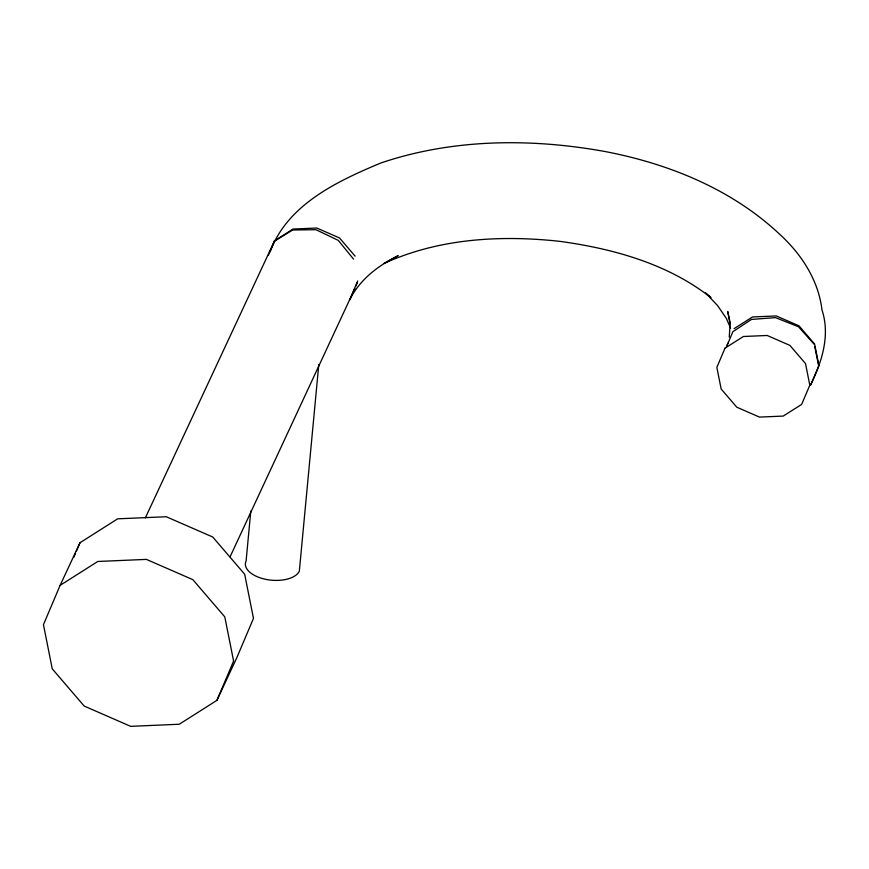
<?xml version="1.0" encoding="UTF-8"?>
<svg xmlns="http://www.w3.org/2000/svg" width="869" height="869" viewBox="0 0 869 869"><rect width="100%" height="100%" fill="white"/><g stroke="black" fill="none" stroke-linecap="round" stroke-linejoin="round"><path stroke-width="1.3" d="M729.243 337.172L730.101 324.409L727.733 311.482L730.481 324.17M250.804 511.005L246.101 560.95A27.439 14.197 5.4 0 0 266.457 579.482A27.439 14.197 5.4 0 0 299.338 571.139L318.782 364.6M810.44 385.184C821.846 361.949 830.438 335.651 821.987 309.961C818.446 280.176 801.457 254.15 779.678 234.25C731.644 189.127 668.815 163.709 604.759 151.467C530.655 138.084 452.586 138.671 380.752 163.014C337.172 181.295 287.585 204.389 270.096 251.814M357.713 280.904L349.686 299.924C359.647 279.601 378.308 265.534 398.165 255.671L384.022 263.492C438.682 238.399 500.729 234.891 559.799 241.343C613.242 248.653 667.892 263.796 710.907 297.632M60.113 585.369L43.45 624.67L52.259 668.848L84.184 706.062L130.665 726.343L179.253 724.246L216.924 700.349L236.813 657.703L253.476 618.402L244.667 574.235L212.753 537.02L166.261 516.74L117.673 518.826L80.002 542.723L60.113 585.369L97.795 561.472L146.383 559.386L192.864 579.666L224.789 616.871L233.598 661.048L216.924 700.349M73.756 557.464L75.31 553.781M76.353 551.326L80.002 542.723M268.488 255.149L274.593 240.735L293.016 229.058L316.772 228.026L339.497 237.943L355.106 256.138M354.824 288.541L230.046 556.888M355.845 286.14L357.376 282.534M726.473 346.666L728.005 343.059M727.234 345.036L732.882 331.686L751.489 319.434L775.506 317.619L798.481 326.755L814.275 344.374M810.777 384.858L818.924 365.643L814.611 344.048L799.013 325.853L776.289 315.947L752.532 316.968L734.109 328.645M145.384 517.837L274.593 240.735M274.604 241.126L292.69 229.981L315.99 229.709L338.258 240.365L353.531 259.114M710.69 297.198L705.509 292.896L717.468 305.432L726.397 318.467L730.557 328.156M814.796 346.883L818.652 365.762M724.996 348.187L716.849 367.402L721.161 388.997L736.771 407.192L759.495 417.098L783.241 416.077L801.663 404.4L809.81 385.184L805.509 363.59L789.899 345.395L767.175 335.477L743.419 336.499L724.996 348.187"/></g></svg>
